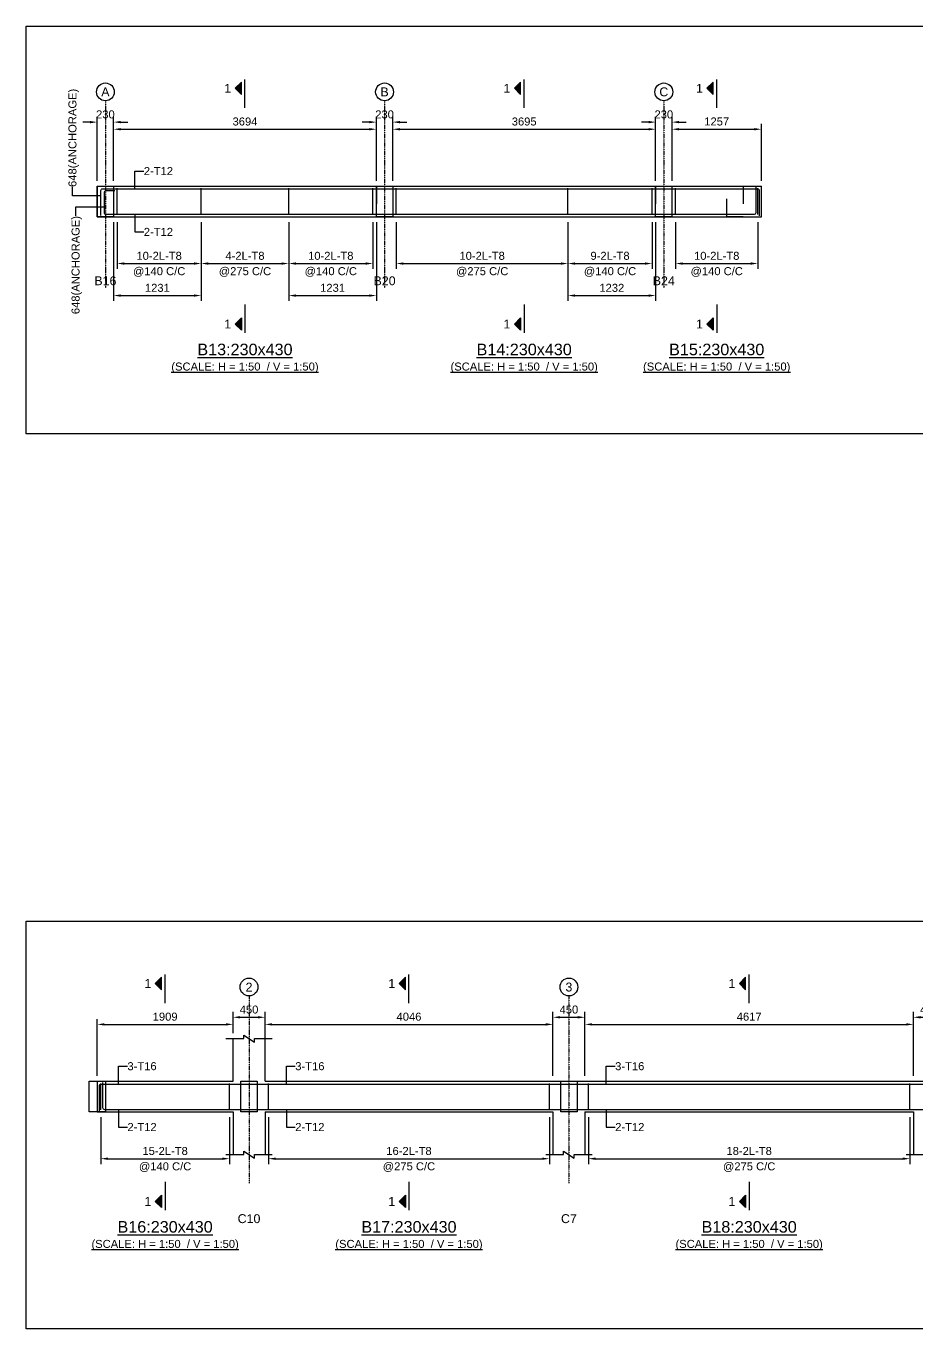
# Model space of a CAD drawing. Header units: inches. Extents: x -816171 to 9366335, y -450961 to 689132.
# Drawn here: x 2639251 to 2664295, y 233506 to 270126 of the extents above; entities that cross this region are included whole.
import ezdxf
from ezdxf.enums import TextEntityAlignment as Align

# ---------------------------------------------------------------- set-up
doc = ezdxf.new("R2010")
doc.units = ezdxf.units.IN
doc.header["$MEASUREMENT"] = 0
doc.linetypes.add('SCCenter', pattern=[1.2, 0.5, -0.3, 0.1, -0.3])
doc.linetypes.add('SCHidden', pattern=[1000, 500, -500])
for name, color, linetype in [('Concrete Line', 2, 'Continuous'), ('Cut Line', 31, 'Continuous'), ('Dimension', 31, 'Continuous'), ('Grid', 8, 'Continuous'), ('Labels', 4, 'Continuous'), ('Labels_Support', 4, 'Continuous'), ('Link', 225, 'Continuous'), ('Reinforcement', 130, 'Continuous'), ('Schedule Border', 60, 'Continuous'), ('Section Mark', 5, 'Continuous'), ('Solid', 25, 'Continuous'), ('Text', 31, 'Continuous'), ('Text_Scale', 31, 'Continuous')]:
    doc.layers.add(name, color=color, linetype=linetype)
doc.styles.add('SC-SansSerif', font='SansSerif')
doc.styles.get("Standard").update_dxf_attribs({"font": 'txt.shx'})
doc.dimstyles.new('SCBBSDimStyl', dxfattribs={"dimtxt": 225, "dimasz": 200, "dimexe": 150, "dimexo": 150, "dimgap": 100, "dimtad": 1, "dimtoh": 1, "dimdec": 0, "dimzin": 0, "dimdsep": 46, "dimtxsty": 'SC-SansSerif', "dimcen": 0.09, "dimclrd": 8, "dimclre": 8, "dimclrt": 31, "dimadec": 0, "dimazin": 0, "dimtfac": 1, "dimtdec": 0, "dimtix": 1, "dimtofl": 0, "dimtmove": 0, "dimatfit": 3, "dimfxl": 1, "dimtolj": 1, "dimtzin": 0, "dimarcsym": 0})
doc.dimstyles.get("Standard").update_dxf_attribs({"dimtxt": 0.18, "dimasz": 0.18, "dimexe": 0.18, "dimexo": 0.0625, "dimgap": 0.09, "dimtad": 0, "dimtih": 1, "dimtoh": 1, "dimdec": 4, "dimzin": 0, "dimdsep": 46, "dimtxsty": 'Standard', "dimcen": 0.09, "dimadec": 0, "dimazin": 0, "dimtfac": 1, "dimtdec": 4, "dimtofl": 0, "dimtmove": 0, "dimatfit": 3, "dimfxl": 1, "dimtolj": 1, "dimtzin": 0, "dimarcsym": 0})

# ---------------------------------------------------------------- blocks, each defined once
blk = doc.blocks.new('*D790')
at = {"layer": 'DEFPOINTS', "color": 0, "transparency": 16777216}
for p in [(2641811, 264766), (2644173, 264766), (2644173, 263451)]:
    blk.add_point(p, dxfattribs=at)
at = {"layer": 'Dimension', "color": 8, "lineweight": -2, "transparency": 16777216}
for p, q in [((2641811, 264616), (2641811, 263301)), ((2644173, 264616), (2644173, 263301)), ((2642011, 263451), (2643973, 263451))]:
    blk.add_line(p, q, dxfattribs=at)
at = {"layer": 'Dimension', "color": 8, "transparency": 16777216}
for points in [[(2642011, 263484), (2642011, 263418), (2641811, 263451)], [(2643973, 263484), (2643973, 263418), (2644173, 263451)]]:
    blk.add_solid(points, dxfattribs=at)
at = {"layer": 'Dimension', "color": 31, "transparency": 16777216, "char_height": 225, "attachment_point": 5, "style": 'SC-SansSerif'}
for s, insert in [('\\A1;10-2L-T8', (2642992, 263667)), ('\\A1;@140 C/C', (2642992, 263214))]:
    blk.add_mtext(s, dxfattribs=dict(at, insert=insert))
blk = doc.blocks.new('*D791')
at = {"layer": 'DEFPOINTS', "color": 0, "transparency": 16777216}
for p in [(2641711, 264766), (2644173, 264766), (2644173, 262551)]:
    blk.add_point(p, dxfattribs=at)
at = {"layer": 'Dimension', "color": 8, "lineweight": -2, "transparency": 16777216}
for p, q in [((2641711, 264616), (2641711, 262401)), ((2644173, 264616), (2644173, 262401)), ((2641911, 262551), (2643973, 262551))]:
    blk.add_line(p, q, dxfattribs=at)
at = {"layer": 'Dimension', "color": 8, "transparency": 16777216}
for points in [[(2641911, 262584), (2641911, 262518), (2641711, 262551)], [(2643973, 262584), (2643973, 262518), (2644173, 262551)]]:
    blk.add_solid(points, dxfattribs=at)
at = {"layer": 'Dimension', "color": 31, "transparency": 16777216, "insert": (2642942, 262767), "char_height": 225, "attachment_point": 5, "style": 'SC-SansSerif'}
blk.add_mtext('\\A1;1231', dxfattribs=at)
blk = doc.blocks.new('*D792')
at = {"layer": 'DEFPOINTS', "color": 0, "transparency": 16777216}
for p in [(2644173, 264766), (2646636, 264766), (2646636, 263451)]:
    blk.add_point(p, dxfattribs=at)
at = {"layer": 'Dimension', "color": 8, "lineweight": -2, "transparency": 16777216}
for p, q in [((2644173, 264616), (2644173, 263301)), ((2646636, 264616), (2646636, 263301)), ((2644373, 263451), (2646436, 263451))]:
    blk.add_line(p, q, dxfattribs=at)
at = {"layer": 'Dimension', "color": 8, "transparency": 16777216}
for points in [[(2644373, 263484), (2644373, 263418), (2644173, 263451)], [(2646436, 263484), (2646436, 263418), (2646636, 263451)]]:
    blk.add_solid(points, dxfattribs=at)
at = {"layer": 'Dimension', "color": 31, "transparency": 16777216, "char_height": 225, "attachment_point": 5, "style": 'SC-SansSerif'}
for s, insert in [('\\A1;4-2L-T8', (2645405, 263667)), ('\\A1;@275 C/C', (2645405, 263214))]:
    blk.add_mtext(s, dxfattribs=dict(at, insert=insert))
blk = doc.blocks.new('*D793')
at = {"layer": 'DEFPOINTS', "color": 0, "transparency": 16777216}
for p in [(2646636, 264766), (2648999, 264766), (2648999, 263451)]:
    blk.add_point(p, dxfattribs=at)
at = {"layer": 'Dimension', "color": 8, "lineweight": -2, "transparency": 16777216}
for p, q in [((2646636, 264616), (2646636, 263301)), ((2648999, 264616), (2648999, 263301)), ((2646836, 263451), (2648799, 263451))]:
    blk.add_line(p, q, dxfattribs=at)
at = {"layer": 'Dimension', "color": 8, "transparency": 16777216}
for points in [[(2646836, 263484), (2646836, 263418), (2646636, 263451)], [(2648799, 263484), (2648799, 263418), (2648999, 263451)]]:
    blk.add_solid(points, dxfattribs=at)
at = {"layer": 'Dimension', "color": 31, "transparency": 16777216, "char_height": 225, "attachment_point": 5, "style": 'SC-SansSerif'}
for s, insert in [('\\A1;10-2L-T8', (2647817, 263667)), ('\\A1;@140 C/C', (2647817, 263214))]:
    blk.add_mtext(s, dxfattribs=dict(at, insert=insert))
blk = doc.blocks.new('*D794')
at = {"layer": 'DEFPOINTS', "color": 0, "transparency": 16777216}
for p in [(2646636, 264766), (2649099, 264766), (2649099, 262551)]:
    blk.add_point(p, dxfattribs=at)
at = {"layer": 'Dimension', "color": 8, "lineweight": -2, "transparency": 16777216}
for p, q in [((2646636, 264616), (2646636, 262401)), ((2649099, 264616), (2649099, 262401)), ((2646836, 262551), (2648899, 262551))]:
    blk.add_line(p, q, dxfattribs=at)
at = {"layer": 'Dimension', "color": 8, "transparency": 16777216}
for points in [[(2646836, 262584), (2646836, 262518), (2646636, 262551)], [(2648899, 262584), (2648899, 262518), (2649099, 262551)]]:
    blk.add_solid(points, dxfattribs=at)
at = {"layer": 'Dimension', "color": 31, "transparency": 16777216, "insert": (2647867, 262767), "char_height": 225, "attachment_point": 5, "style": 'SC-SansSerif'}
blk.add_mtext('\\A1;1231', dxfattribs=at)
blk = doc.blocks.new('*D795')
at = {"layer": 'DEFPOINTS', "color": 0, "transparency": 16777216}
for p in [(2649659, 264766), (2654485, 264766), (2654485, 263451)]:
    blk.add_point(p, dxfattribs=at)
at = {"layer": 'Dimension', "color": 8, "lineweight": -2, "transparency": 16777216}
for p, q in [((2649659, 264616), (2649659, 263301)), ((2654485, 264616), (2654485, 263301)), ((2649859, 263451), (2654285, 263451))]:
    blk.add_line(p, q, dxfattribs=at)
at = {"layer": 'Dimension', "color": 8, "transparency": 16777216}
for points in [[(2649859, 263484), (2649859, 263418), (2649659, 263451)], [(2654285, 263484), (2654285, 263418), (2654485, 263451)]]:
    blk.add_solid(points, dxfattribs=at)
at = {"layer": 'Dimension', "color": 31, "transparency": 16777216, "char_height": 225, "attachment_point": 5, "style": 'SC-SansSerif'}
for s, insert in [('\\A1;10-2L-T8', (2652072, 263667)), ('\\A1;@275 C/C', (2652072, 263214))]:
    blk.add_mtext(s, dxfattribs=dict(at, insert=insert))
blk = doc.blocks.new('*D796')
at = {"layer": 'DEFPOINTS', "color": 0, "transparency": 16777216}
for p in [(2654485, 264766), (2656849, 264766), (2656849, 263451)]:
    blk.add_point(p, dxfattribs=at)
at = {"layer": 'Dimension', "color": 8, "lineweight": -2, "transparency": 16777216}
for p, q in [((2654485, 264616), (2654485, 263301)), ((2656849, 264616), (2656849, 263301)), ((2654685, 263451), (2656649, 263451))]:
    blk.add_line(p, q, dxfattribs=at)
at = {"layer": 'Dimension', "color": 8, "transparency": 16777216}
for points in [[(2654685, 263484), (2654685, 263418), (2654485, 263451)], [(2656649, 263484), (2656649, 263418), (2656849, 263451)]]:
    blk.add_solid(points, dxfattribs=at)
at = {"layer": 'Dimension', "color": 31, "transparency": 16777216, "char_height": 225, "attachment_point": 5, "style": 'SC-SansSerif'}
for s, insert in [('\\A1;9-2L-T8', (2655667, 263667)), ('\\A1;@140 C/C', (2655667, 263214))]:
    blk.add_mtext(s, dxfattribs=dict(at, insert=insert))
blk = doc.blocks.new('*D797')
at = {"layer": 'DEFPOINTS', "color": 0, "transparency": 16777216}
for p in [(2654485, 264766), (2656949, 264766), (2656949, 262551)]:
    blk.add_point(p, dxfattribs=at)
at = {"layer": 'Dimension', "color": 8, "lineweight": -2, "transparency": 16777216}
for p, q in [((2654485, 264616), (2654485, 262401)), ((2656949, 264616), (2656949, 262401)), ((2654685, 262551), (2656749, 262551))]:
    blk.add_line(p, q, dxfattribs=at)
at = {"layer": 'Dimension', "color": 8, "transparency": 16777216}
for points in [[(2654685, 262584), (2654685, 262518), (2654485, 262551)], [(2656749, 262584), (2656749, 262518), (2656949, 262551)]]:
    blk.add_solid(points, dxfattribs=at)
at = {"layer": 'Dimension', "color": 31, "transparency": 16777216, "insert": (2655717, 262767), "char_height": 225, "attachment_point": 5, "style": 'SC-SansSerif'}
blk.add_mtext('\\A1;1232', dxfattribs=at)
blk = doc.blocks.new('*D798')
at = {"layer": 'DEFPOINTS', "color": 0, "transparency": 16777216}
for p in [(2657509, 264766), (2659823, 264766), (2659823, 263451)]:
    blk.add_point(p, dxfattribs=at)
at = {"layer": 'Dimension', "color": 8, "lineweight": -2, "transparency": 16777216}
for p, q in [((2657509, 264616), (2657509, 263301)), ((2659823, 264616), (2659823, 263301)), ((2657709, 263451), (2659623, 263451))]:
    blk.add_line(p, q, dxfattribs=at)
at = {"layer": 'Dimension', "color": 8, "transparency": 16777216}
for points in [[(2657709, 263484), (2657709, 263418), (2657509, 263451)], [(2659623, 263484), (2659623, 263418), (2659823, 263451)]]:
    blk.add_solid(points, dxfattribs=at)
at = {"layer": 'Dimension', "color": 31, "transparency": 16777216, "char_height": 225, "attachment_point": 5, "style": 'SC-SansSerif'}
for s, insert in [('\\A1;10-2L-T8', (2658666, 263667)), ('\\A1;@140 C/C', (2658666, 263214))]:
    blk.add_mtext(s, dxfattribs=dict(at, insert=insert))
blk = doc.blocks.new('*D770')
at = {"layer": 'DEFPOINTS', "color": 0, "transparency": 16777216}
for p in [(2649099, 267226), (2641711, 265626), (2649099, 265626)]:
    blk.add_point(p, dxfattribs=at)
at = {"layer": 'Dimension', "color": 8, "lineweight": -2, "transparency": 16777216}
for p, q in [((2641711, 265776), (2641711, 267376)), ((2649099, 265776), (2649099, 267376)), ((2641911, 267226), (2648899, 267226))]:
    blk.add_line(p, q, dxfattribs=at)
at = {"layer": 'Dimension', "color": 8, "transparency": 16777216}
for points in [[(2641911, 267259), (2641911, 267193), (2641711, 267226)], [(2648899, 267259), (2648899, 267193), (2649099, 267226)]]:
    blk.add_solid(points, dxfattribs=at)
at = {"layer": 'Dimension', "color": 31, "transparency": 16777216, "insert": (2645405, 267442), "char_height": 225, "attachment_point": 5, "style": 'SC-SansSerif'}
blk.add_mtext('\\A1;3694', dxfattribs=at)
blk = doc.blocks.new('*D771')
at = {"layer": 'DEFPOINTS', "color": 0, "transparency": 16777216}
for p in [(2656949, 267226), (2649559, 265626), (2656949, 265626)]:
    blk.add_point(p, dxfattribs=at)
at = {"layer": 'Dimension', "color": 8, "lineweight": -2, "transparency": 16777216}
for p, q in [((2649559, 265776), (2649559, 267376)), ((2656949, 265776), (2656949, 267376)), ((2649759, 267226), (2656749, 267226))]:
    blk.add_line(p, q, dxfattribs=at)
at = {"layer": 'Dimension', "color": 8, "transparency": 16777216}
for points in [[(2649759, 267259), (2649759, 267193), (2649559, 267226)], [(2656749, 267259), (2656749, 267193), (2656949, 267226)]]:
    blk.add_solid(points, dxfattribs=at)
at = {"layer": 'Dimension', "color": 31, "transparency": 16777216, "insert": (2653254, 267442), "char_height": 225, "attachment_point": 5, "style": 'SC-SansSerif'}
blk.add_mtext('\\A1;3695', dxfattribs=at)
blk = doc.blocks.new('*D772')
at = {"layer": 'DEFPOINTS', "color": 0, "transparency": 16777216}
for p in [(2659923, 267226), (2657409, 265626), (2659923, 265626)]:
    blk.add_point(p, dxfattribs=at)
at = {"layer": 'Dimension', "color": 8, "lineweight": -2, "transparency": 16777216}
for p, q in [((2657409, 265776), (2657409, 267376)), ((2659923, 265776), (2659923, 267376)), ((2657609, 267226), (2659723, 267226))]:
    blk.add_line(p, q, dxfattribs=at)
at = {"layer": 'Dimension', "color": 8, "transparency": 16777216}
for points in [[(2657609, 267259), (2657609, 267193), (2657409, 267226)], [(2659723, 267259), (2659723, 267193), (2659923, 267226)]]:
    blk.add_solid(points, dxfattribs=at)
at = {"layer": 'Dimension', "color": 31, "transparency": 16777216, "insert": (2658666, 267442), "char_height": 225, "attachment_point": 5, "style": 'SC-SansSerif'}
blk.add_mtext('\\A1;1257', dxfattribs=at)
blk = doc.blocks.new('*D773')
at = {"layer": 'DEFPOINTS', "color": 0, "transparency": 16777216}
for p in [(2641711, 267426), (2641251, 265626), (2641711, 265626)]:
    blk.add_point(p, dxfattribs=at)
at = {"layer": 'Dimension', "color": 8, "lineweight": -2, "transparency": 16777216}
for p, q in [((2641051, 267426), (2640851, 267426)), ((2641251, 265776), (2641251, 267576)), ((2641711, 265776), (2641711, 267576)), ((2641911, 267426), (2642111, 267426))]:
    blk.add_line(p, q, dxfattribs=at)
at = {"layer": 'Dimension', "color": 8, "transparency": 16777216}
for points in [[(2641051, 267459), (2641051, 267393), (2641251, 267426)], [(2641911, 267459), (2641911, 267393), (2641711, 267426)]]:
    blk.add_solid(points, dxfattribs=at)
at = {"layer": 'Dimension', "color": 31, "transparency": 16777216, "insert": (2641481, 267642), "char_height": 225, "attachment_point": 5, "style": 'SC-SansSerif'}
blk.add_mtext('\\A1;230', dxfattribs=at)
blk = doc.blocks.new('*D774')
at = {"layer": 'DEFPOINTS', "color": 0, "transparency": 16777216}
for p in [(2649559, 267426), (2649099, 265626), (2649559, 265626)]:
    blk.add_point(p, dxfattribs=at)
at = {"layer": 'Dimension', "color": 8, "lineweight": -2, "transparency": 16777216}
for p, q in [((2648899, 267426), (2648699, 267426)), ((2649099, 265776), (2649099, 267576)), ((2649559, 265776), (2649559, 267576)), ((2649759, 267426), (2649959, 267426))]:
    blk.add_line(p, q, dxfattribs=at)
at = {"layer": 'Dimension', "color": 8, "transparency": 16777216}
for points in [[(2648899, 267459), (2648899, 267393), (2649099, 267426)], [(2649759, 267459), (2649759, 267393), (2649559, 267426)]]:
    blk.add_solid(points, dxfattribs=at)
at = {"layer": 'Dimension', "color": 31, "transparency": 16777216, "insert": (2649329, 267642), "char_height": 225, "attachment_point": 5, "style": 'SC-SansSerif'}
blk.add_mtext('\\A1;230', dxfattribs=at)
blk = doc.blocks.new('*D775')
at = {"layer": 'DEFPOINTS', "color": 0, "transparency": 16777216}
for p in [(2657409, 267426), (2656949, 265626), (2657409, 265626)]:
    blk.add_point(p, dxfattribs=at)
at = {"layer": 'Dimension', "color": 8, "lineweight": -2, "transparency": 16777216}
for p, q in [((2656749, 267426), (2656549, 267426)), ((2656949, 265776), (2656949, 267576)), ((2657409, 265776), (2657409, 267576)), ((2657609, 267426), (2657809, 267426))]:
    blk.add_line(p, q, dxfattribs=at)
at = {"layer": 'Dimension', "color": 8, "transparency": 16777216}
for points in [[(2656749, 267459), (2656749, 267393), (2656949, 267426)], [(2657609, 267459), (2657609, 267393), (2657409, 267426)]]:
    blk.add_solid(points, dxfattribs=at)
at = {"layer": 'Dimension', "color": 31, "transparency": 16777216, "insert": (2657179, 267642), "char_height": 225, "attachment_point": 5, "style": 'SC-SansSerif'}
blk.add_mtext('\\A1;230', dxfattribs=at)
blk = doc.blocks.new('*D872')
at = {"layer": 'DEFPOINTS', "color": 0, "transparency": 16777216}
for p in [(2641351, 239606), (2644969, 239606), (2644969, 238291)]:
    blk.add_point(p, dxfattribs=at)
at = {"layer": 'Dimension', "color": 8, "lineweight": -2, "transparency": 16777216}
for p, q in [((2641351, 239456), (2641351, 238141)), ((2644969, 239456), (2644969, 238141)), ((2641551, 238291), (2644769, 238291))]:
    blk.add_line(p, q, dxfattribs=at)
at = {"layer": 'Dimension', "color": 8, "transparency": 16777216}
for points in [[(2641551, 238324), (2641551, 238258), (2641351, 238291)], [(2644769, 238324), (2644769, 238258), (2644969, 238291)]]:
    blk.add_solid(points, dxfattribs=at)
at = {"layer": 'Dimension', "color": 31, "transparency": 16777216, "char_height": 225, "attachment_point": 5, "style": 'SC-SansSerif'}
for s, insert in [('\\A1;15-2L-T8', (2643160, 238507)), ('\\A1;@140 C/C', (2643160, 238054))]:
    blk.add_mtext(s, dxfattribs=dict(at, insert=insert))
blk = doc.blocks.new('*D873')
at = {"layer": 'DEFPOINTS', "color": 0, "transparency": 16777216}
for p in [(2646069, 239606), (2653961, 239606), (2653961, 238291)]:
    blk.add_point(p, dxfattribs=at)
at = {"layer": 'Dimension', "color": 8, "lineweight": -2, "transparency": 16777216}
for p, q in [((2646069, 239456), (2646069, 238141)), ((2653961, 239456), (2653961, 238141)), ((2646269, 238291), (2653761, 238291))]:
    blk.add_line(p, q, dxfattribs=at)
at = {"layer": 'Dimension', "color": 8, "transparency": 16777216}
for points in [[(2646269, 238324), (2646269, 238258), (2646069, 238291)], [(2653761, 238324), (2653761, 238258), (2653961, 238291)]]:
    blk.add_solid(points, dxfattribs=at)
at = {"layer": 'Dimension', "color": 31, "transparency": 16777216, "char_height": 225, "attachment_point": 5, "style": 'SC-SansSerif'}
for s, insert in [('\\A1;16-2L-T8', (2650015, 238507)), ('\\A1;@275 C/C', (2650015, 238054))]:
    blk.add_mtext(s, dxfattribs=dict(at, insert=insert))
blk = doc.blocks.new('*D874')
at = {"layer": 'DEFPOINTS', "color": 0, "transparency": 16777216}
for p in [(2655061, 239606), (2664095, 239606), (2664095, 238291)]:
    blk.add_point(p, dxfattribs=at)
at = {"layer": 'Dimension', "color": 8, "lineweight": -2, "transparency": 16777216}
for p, q in [((2655061, 239456), (2655061, 238141)), ((2664095, 239456), (2664095, 238141)), ((2655261, 238291), (2663895, 238291))]:
    blk.add_line(p, q, dxfattribs=at)
at = {"layer": 'Dimension', "color": 8, "transparency": 16777216}
for points in [[(2655261, 238324), (2655261, 238258), (2655061, 238291)], [(2663895, 238324), (2663895, 238258), (2664095, 238291)]]:
    blk.add_solid(points, dxfattribs=at)
at = {"layer": 'Dimension', "color": 31, "transparency": 16777216, "char_height": 225, "attachment_point": 5, "style": 'SC-SansSerif'}
for s, insert in [('\\A1;18-2L-T8', (2659578, 238507)), ('\\A1;@275 C/C', (2659578, 238054))]:
    blk.add_mtext(s, dxfattribs=dict(at, insert=insert))
blk = doc.blocks.new('*D855')
at = {"layer": 'DEFPOINTS', "color": 0, "transparency": 16777216}
for p in [(2645069, 242066), (2645069, 241666), (2641251, 240466)]:
    blk.add_point(p, dxfattribs=at)
at = {"layer": 'Dimension', "color": 8, "lineweight": -2, "transparency": 16777216}
for p, q in [((2641251, 240616), (2641251, 242216)), ((2641451, 242066), (2644869, 242066)), ((2645069, 241816), (2645069, 242216))]:
    blk.add_line(p, q, dxfattribs=at)
at = {"layer": 'Dimension', "color": 8, "transparency": 16777216}
for points in [[(2641451, 242099), (2641451, 242033), (2641251, 242066)], [(2644869, 242099), (2644869, 242033), (2645069, 242066)]]:
    blk.add_solid(points, dxfattribs=at)
at = {"layer": 'Dimension', "color": 31, "transparency": 16777216, "insert": (2643160, 242282), "char_height": 225, "attachment_point": 5, "style": 'SC-SansSerif'}
blk.add_mtext('\\A1;1909', dxfattribs=at)
blk = doc.blocks.new('*D856')
at = {"layer": 'DEFPOINTS', "color": 0, "transparency": 16777216}
for p in [(2654061, 242066), (2645969, 241666), (2654061, 240466)]:
    blk.add_point(p, dxfattribs=at)
at = {"layer": 'Dimension', "color": 8, "lineweight": -2, "transparency": 16777216}
for p, q in [((2645969, 241816), (2645969, 242216)), ((2646169, 242066), (2653861, 242066)), ((2654061, 240616), (2654061, 242216))]:
    blk.add_line(p, q, dxfattribs=at)
at = {"layer": 'Dimension', "color": 8, "transparency": 16777216}
for points in [[(2646169, 242099), (2646169, 242033), (2645969, 242066)], [(2653861, 242099), (2653861, 242033), (2654061, 242066)]]:
    blk.add_solid(points, dxfattribs=at)
at = {"layer": 'Dimension', "color": 31, "transparency": 16777216, "insert": (2650015, 242282), "char_height": 225, "attachment_point": 5, "style": 'SC-SansSerif'}
blk.add_mtext('\\A1;4046', dxfattribs=at)
blk = doc.blocks.new('*D857')
at = {"layer": 'DEFPOINTS', "color": 0, "transparency": 16777216}
for p in [(2664195, 242066), (2654961, 240466), (2664195, 240466)]:
    blk.add_point(p, dxfattribs=at)
at = {"layer": 'Dimension', "color": 8, "lineweight": -2, "transparency": 16777216}
for p, q in [((2654961, 240616), (2654961, 242216)), ((2655161, 242066), (2663995, 242066)), ((2664195, 240616), (2664195, 242216))]:
    blk.add_line(p, q, dxfattribs=at)
at = {"layer": 'Dimension', "color": 8, "transparency": 16777216}
for points in [[(2655161, 242099), (2655161, 242033), (2654961, 242066)], [(2663995, 242099), (2663995, 242033), (2664195, 242066)]]:
    blk.add_solid(points, dxfattribs=at)
at = {"layer": 'Dimension', "color": 31, "transparency": 16777216, "insert": (2659578, 242282), "char_height": 225, "attachment_point": 5, "style": 'SC-SansSerif'}
blk.add_mtext('\\A1;4617', dxfattribs=at)
blk = doc.blocks.new('*D859')
at = {"layer": 'DEFPOINTS', "color": 0, "transparency": 16777216}
for p in [(2645969, 242266), (2645069, 241666), (2645969, 240466)]:
    blk.add_point(p, dxfattribs=at)
at = {"layer": 'Dimension', "color": 8, "lineweight": -2, "transparency": 16777216}
for p, q in [((2645069, 241816), (2645069, 242416)), ((2645269, 242266), (2645769, 242266)), ((2645969, 240616), (2645969, 242416))]:
    blk.add_line(p, q, dxfattribs=at)
at = {"layer": 'Dimension', "color": 8, "transparency": 16777216}
for points in [[(2645269, 242299), (2645269, 242233), (2645069, 242266)], [(2645769, 242299), (2645769, 242233), (2645969, 242266)]]:
    blk.add_solid(points, dxfattribs=at)
at = {"layer": 'Dimension', "color": 31, "transparency": 16777216, "insert": (2645519, 242482), "char_height": 225, "attachment_point": 5, "style": 'SC-SansSerif'}
blk.add_mtext('\\A1;450', dxfattribs=at)
blk = doc.blocks.new('*D860')
at = {"layer": 'DEFPOINTS', "color": 0, "transparency": 16777216}
for p in [(2654961, 242266), (2654061, 240466), (2654961, 240466)]:
    blk.add_point(p, dxfattribs=at)
at = {"layer": 'Dimension', "color": 8, "lineweight": -2, "transparency": 16777216}
for p, q in [((2654061, 240616), (2654061, 242416)), ((2654261, 242266), (2654761, 242266)), ((2654961, 240616), (2654961, 242416))]:
    blk.add_line(p, q, dxfattribs=at)
at = {"layer": 'Dimension', "color": 8, "transparency": 16777216}
for points in [[(2654261, 242299), (2654261, 242233), (2654061, 242266)], [(2654761, 242299), (2654761, 242233), (2654961, 242266)]]:
    blk.add_solid(points, dxfattribs=at)
at = {"layer": 'Dimension', "color": 31, "transparency": 16777216, "insert": (2654511, 242482), "char_height": 225, "attachment_point": 5, "style": 'SC-SansSerif'}
blk.add_mtext('\\A1;450', dxfattribs=at)
blk = doc.blocks.new('*D861')
at = {"layer": 'DEFPOINTS', "color": 0, "transparency": 16777216}
for p in [(2665095, 242266), (2664195, 240466), (2665095, 240466)]:
    blk.add_point(p, dxfattribs=at)
at = {"layer": 'Dimension', "color": 8, "lineweight": -2, "transparency": 16777216}
for p, q in [((2664195, 240616), (2664195, 242416)), ((2664395, 242266), (2664895, 242266)), ((2665095, 240616), (2665095, 242416))]:
    blk.add_line(p, q, dxfattribs=at)
at = {"layer": 'Dimension', "color": 8, "transparency": 16777216}
for points in [[(2664395, 242299), (2664395, 242233), (2664195, 242266)], [(2664895, 242299), (2664895, 242233), (2665095, 242266)]]:
    blk.add_solid(points, dxfattribs=at)
at = {"layer": 'Dimension', "color": 31, "transparency": 16777216, "insert": (2664645, 242482), "char_height": 225, "attachment_point": 5, "style": 'SC-SansSerif'}
blk.add_mtext('\\A1;450', dxfattribs=at)

msp = doc.modelspace()

# ---------------------------------------------------------------- hatches: boundary and pattern name
at = {"layer": 'Solid'}
for points in [[(2645304.63876, 268550.9465), (2645129.63876, 268375.9465), (2645304.63876, 268200.9465), (2645304.63876, 268550.9465)], [(2653154.13876, 268550.9465), (2652979.13876, 268375.9465), (2653154.13876, 268200.9465), (2653154.13876, 268550.9465)], [(2658566.13876, 268550.9465), (2658391.13876, 268375.9465), (2658566.13876, 268200.9465), (2658566.13876, 268550.9465)], [(2645304.63876, 261575.9465), (2645129.63876, 261750.9465), (2645304.63876, 261925.9465), (2645304.63876, 261575.9465)], [(2653154.13876, 261575.9465), (2652979.13876, 261750.9465), (2653154.13876, 261925.9465), (2653154.13876, 261575.9465)], [(2658566.13876, 261575.9465), (2658391.13876, 261750.9465), (2658566.13876, 261925.9465), (2658566.13876, 261575.9465)], [(2643059.63876, 243390.9465), (2642884.63876, 243215.9465), (2643059.63876, 243040.9465), (2643059.63876, 243390.9465)], [(2649915.13876, 243390.9465), (2649740.13876, 243215.9465), (2649915.13876, 243040.9465), (2649915.13876, 243390.9465)], [(2659477.63876, 243390.9465), (2659302.63876, 243215.9465), (2659477.63876, 243040.9465), (2659477.63876, 243390.9465)], [(2643059.63876, 236915.9465), (2642884.63876, 237090.9465), (2643059.63876, 237265.9465), (2643059.63876, 236915.9465)], [(2649915.13876, 236915.9465), (2649740.13876, 237090.9465), (2649915.13876, 237265.9465), (2649915.13876, 236915.9465)], [(2659477.63876, 236915.9465), (2659302.63876, 237090.9465), (2659477.63876, 237265.9465), (2659477.63876, 236915.9465)]]:
    msp.add_hatch(color=256, dxfattribs=at).paths.add_polyline_path(points, flags=0)

# ---------------------------------------------------------------- linework, layer by layer
at = {"layer": 'Concrete Line'}
for p, q in [((2659922.63876, 264765.9465), (2659922.63876, 265625.9465)), ((2645068.63876, 240465.9465), (2645068.63876, 241665.9465)), ((2645968.63876, 240465.9465), (2645968.63876, 241665.9465)), ((2641250.63876, 240465.9465), (2641250.63876, 239605.9465)), ((2645068.63876, 239605.9465), (2645068.63876, 238405.9465)), ((2645968.63876, 239605.9465), (2645968.63876, 238405.9465)), ((2654060.63876, 239605.9465), (2654060.63876, 238405.9465)), ((2654960.63876, 239605.9465), (2654960.63876, 238405.9465)), ((2664194.63876, 239605.9465), (2664194.63876, 238405.9465))]:
    msp.add_line(p, q, dxfattribs=at)
for points in [[(2641250.63876, 265625.9465), (2641710.63876, 265625.9465)], [(2641250.63876, 265625.9465), (2641250.63876, 264765.9465)], [(2641710.63876, 265625.9465), (2649098.63876, 265625.9465)], [(2649098.63876, 265625.9465), (2649558.63876, 265625.9465)], [(2649558.63876, 265625.9465), (2656948.63876, 265625.9465)], [(2656948.63876, 265625.9465), (2657408.63876, 265625.9465)], [(2657408.63876, 265625.9465), (2659922.63876, 265625.9465)], [(2641250.63876, 264765.9465), (2641710.63876, 264765.9465)], [(2641710.63876, 264765.9465), (2649098.63876, 264765.9465)], [(2649098.63876, 264765.9465), (2649558.63876, 264765.9465)], [(2649558.63876, 264765.9465), (2656948.63876, 264765.9465)], [(2656948.63876, 264765.9465), (2657408.63876, 264765.9465)], [(2657408.63876, 264765.9465), (2659922.63876, 264765.9465)], [(2641250.63876, 240465.9465), (2645068.63876, 240465.9465)], [(2645968.63876, 240465.9465), (2654510.63876, 240465.9465)], [(2654510.63876, 240465.9465), (2664644.63876, 240465.9465)], [(2641250.63876, 239605.9465), (2645068.63876, 239605.9465)], [(2645968.63876, 239605.9465), (2654060.63876, 239605.9465)], [(2654960.63876, 239605.9465), (2664194.63876, 239605.9465)]]:
    msp.add_lwpolyline(points, dxfattribs=at)
for points in [[(2641250.63876, 265625.9465), (2641710.63876, 265625.9465), (2641710.63876, 265625.9465), (2641710.63876, 264765.9465), (2641710.63876, 264765.9465), (2641250.63876, 264765.9465), (2641250.63876, 264765.9465), (2641250.63876, 265625.9465)], [(2649098.63876, 264765.9465), (2649098.63876, 265625.9465), (2649098.63876, 265625.9465), (2649558.63876, 265625.9465), (2649558.63876, 265625.9465), (2649558.63876, 264765.9465), (2649558.63876, 264765.9465), (2649098.63876, 264765.9465)], [(2656948.63876, 264765.9465), (2656948.63876, 265625.9465), (2656948.63876, 265625.9465), (2657408.63876, 265625.9465), (2657408.63876, 265625.9465), (2657408.63876, 264765.9465), (2657408.63876, 264765.9465), (2656948.63876, 264765.9465)], [(2641020.63876, 240465.9465), (2641480.63876, 240465.9465), (2641480.63876, 240465.9465), (2641480.63876, 239605.9465), (2641480.63876, 239605.9465), (2641020.63876, 239605.9465), (2641020.63876, 239605.9465), (2641020.63876, 240465.9465)], [(2645288.63876, 240465.9465), (2645748.63876, 240465.9465), (2645748.63876, 240465.9465), (2645748.63876, 239605.9465), (2645748.63876, 239605.9465), (2645288.63876, 239605.9465), (2645288.63876, 239605.9465), (2645288.63876, 240465.9465)], [(2654280.63876, 240465.9465), (2654740.63876, 240465.9465), (2654740.63876, 240465.9465), (2654740.63876, 239605.9465), (2654740.63876, 239605.9465), (2654280.63876, 239605.9465), (2654280.63876, 239605.9465), (2654280.63876, 240465.9465)]]:
    msp.add_lwpolyline(points, close=True, dxfattribs=at)
at = {"layer": 'Concrete Line', "linetype": 'SCHidden'}
for points in [[(2641250.63876, 265625.9465), (2641710.63876, 265625.9465), (2641710.63876, 265625.9465), (2641710.63876, 264765.9465), (2641710.63876, 264765.9465), (2641250.63876, 264765.9465), (2641250.63876, 264765.9465), (2641250.63876, 265625.9465)], [(2649098.63876, 264765.9465), (2649098.63876, 265625.9465), (2649098.63876, 265625.9465), (2649558.63876, 265625.9465), (2649558.63876, 265625.9465), (2649558.63876, 264765.9465), (2649558.63876, 264765.9465), (2649098.63876, 264765.9465)], [(2656948.63876, 264765.9465), (2656948.63876, 265625.9465), (2656948.63876, 265625.9465), (2657408.63876, 265625.9465), (2657408.63876, 265625.9465), (2657408.63876, 264765.9465), (2657408.63876, 264765.9465), (2656948.63876, 264765.9465)], [(2658948.63876, 265625.9465), (2659408.63876, 265625.9465), (2659408.63876, 265625.9465), (2659408.63876, 264765.9465), (2659408.63876, 264765.9465), (2658948.63876, 264765.9465), (2658948.63876, 264765.9465), (2658948.63876, 265625.9465)]]:
    msp.add_lwpolyline(points, close=True, dxfattribs=at)
at = {"layer": 'Concrete Line', "color": 8, "linetype": 'SCHidden'}
for points in [[(2641710.63876, 265625.9465), (2641710.63876, 264765.9465)], [(2649098.63876, 265625.9465), (2649098.63876, 264765.9465)], [(2649558.63876, 265625.9465), (2649558.63876, 264765.9465)], [(2656948.63876, 265625.9465), (2656948.63876, 264765.9465)], [(2657408.63876, 265625.9465), (2657408.63876, 264765.9465)]]:
    msp.add_lwpolyline(points, dxfattribs=at)
at = {"layer": 'Cut Line'}
for points in [[(2644868.63876, 241665.9465), (2645368.63876, 241665.9465), (2645368.63876, 241765.9465), (2645668.63876, 241565.9465), (2645668.63876, 241665.9465), (2646168.63876, 241665.9465)], [(2644868.63876, 238405.9465), (2645368.63876, 238405.9465), (2645368.63876, 238505.9465), (2645668.63876, 238305.9465), (2645668.63876, 238405.9465), (2646168.63876, 238405.9465)], [(2653860.63876, 238405.9465), (2654360.63876, 238405.9465), (2654360.63876, 238505.9465), (2654660.63876, 238305.9465), (2654660.63876, 238405.9465), (2655160.63876, 238405.9465)], [(2663994.63876, 238405.9465), (2664494.63876, 238405.9465), (2664494.63876, 238505.9465), (2664794.63876, 238305.9465), (2664794.63876, 238405.9465), (2665294.63876, 238405.9465)]]:
    msp.add_lwpolyline(points, dxfattribs=at)
at = {"layer": 'Grid', "linetype": 'SCCenter'}
for p, q in [((2641480.63876, 268025.9465), (2641480.63876, 262765.9465)), ((2649328.63876, 268025.9465), (2649328.63876, 262765.9465)), ((2657178.63876, 268025.9465), (2657178.63876, 262765.9465)), ((2645518.63876, 242865.9465), (2645518.63876, 237605.9465)), ((2654510.63876, 242865.9465), (2654510.63876, 237605.9465))]:
    msp.add_line(p, q, dxfattribs=at)
at = {"layer": 'Grid'}
for centre in [(2641480.63876, 268275.9465), (2649328.63876, 268275.9465), (2657178.63876, 268275.9465), (2645518.63876, 243115.9465), (2654510.63876, 243115.9465)]:
    msp.add_circle(centre, 250, dxfattribs=at)
at = {"layer": 'Link'}
for p, q in [((2641810.63876, 264825.9465), (2641810.63876, 265565.9465)), ((2644173.3117, 264825.9465), (2644173.3117, 265565.9465)), ((2646635.98464, 264825.9465), (2646635.98464, 265565.9465)), ((2648998.63876, 264825.9465), (2648998.63876, 265565.9465)), ((2649658.63876, 264825.9465), (2649658.63876, 265565.9465)), ((2654485.31798, 264825.9465), (2654485.31798, 265565.9465)), ((2656848.63876, 264825.9465), (2656848.63876, 265565.9465)), ((2657508.63876, 264825.9465), (2657508.63876, 265565.9465)), ((2659822.63876, 264825.9465), (2659822.63876, 265565.9465)), ((2641350.63876, 239665.9465), (2641350.63876, 240405.9465)), ((2644968.63876, 239665.9465), (2644968.63876, 240405.9465)), ((2646068.63876, 239665.9465), (2646068.63876, 240405.9465)), ((2653960.63876, 239665.9465), (2653960.63876, 240405.9465)), ((2655060.63876, 239665.9465), (2655060.63876, 240405.9465)), ((2664094.63876, 239665.9465), (2664094.63876, 240405.9465))]:
    msp.add_line(p, q, dxfattribs=at)
at = {"layer": 'Reinforcement'}
for points in [[(2641354.63876, 264805.9465), (2641354.63876, 265503.9465, -0.4142135624), (2641404.63876, 265553.9465), (2659812.14817, 265553.9465, -0.4142134778), (2659862.14817, 265503.9465), (2659862.14817, 264795.9465)], [(2641742.63876, 265489.9465), (2641492.63876, 265489.9465, 0.4142135624), (2641442.63876, 265439.9465), (2641442.63876, 264887.9465, 0.4142135624), (2641492.63876, 264837.9465), (2659724.14817, 264837.9465, 0.4142134778), (2659774.14817, 264887.9465), (2659774.14817, 265595.9465)], [(2641310.63876, 239635.9465), (2641310.63876, 240339.9465, -0.4142135624), (2641360.63876, 240389.9465), (2674885.64786, 240389.9465, -0.4142135343), (2674935.64786, 240339.9465), (2674935.64786, 239677.9465)], [(2641402.63876, 240435.9465), (2641402.63876, 239727.9465, 0.4142135624), (2641452.63876, 239677.9465), (2674794.64336, 239677.9465, 0.4142135329), (2674844.64336, 239727.9465), (2674844.64336, 240113.9465)]]:
    msp.add_lwpolyline(points, format="xyb", dxfattribs=at)
at = {"layer": 'Schedule Border'}
for points in [[(2639250.63876, 270125.9465), (2709122.14817, 270125.9465), (2709122.14817, 258665.9465), (2639250.63876, 258665.9465)], [(2639250.63876, 244965.9465), (2734775.64786, 244965.9465), (2734775.64786, 233505.9465), (2639250.63876, 233505.9465)]]:
    msp.add_lwpolyline(points, close=True, dxfattribs=at)
at = {"layer": 'Section Mark'}
for points in [[(2645304.63876, 268550.9465), (2645129.63876, 268375.9465), (2645304.63876, 268200.9465), (2645304.63876, 268550.9465)], [(2645404.63876, 267825.9465), (2645404.63876, 268625.9465)], [(2653154.13876, 268550.9465), (2652979.13876, 268375.9465), (2653154.13876, 268200.9465), (2653154.13876, 268550.9465)], [(2653254.13876, 267825.9465), (2653254.13876, 268625.9465)], [(2658566.13876, 268550.9465), (2658391.13876, 268375.9465), (2658566.13876, 268200.9465), (2658566.13876, 268550.9465)], [(2658666.13876, 267825.9465), (2658666.13876, 268625.9465)], [(2645404.63876, 262300.9465), (2645404.63876, 261500.9465)], [(2653254.13876, 262300.9465), (2653254.13876, 261500.9465)], [(2658666.13876, 262300.9465), (2658666.13876, 261500.9465)], [(2645304.63876, 261575.9465), (2645129.63876, 261750.9465), (2645304.63876, 261925.9465), (2645304.63876, 261575.9465)], [(2653154.13876, 261575.9465), (2652979.13876, 261750.9465), (2653154.13876, 261925.9465), (2653154.13876, 261575.9465)], [(2658566.13876, 261575.9465), (2658391.13876, 261750.9465), (2658566.13876, 261925.9465), (2658566.13876, 261575.9465)], [(2643059.63876, 243390.9465), (2642884.63876, 243215.9465), (2643059.63876, 243040.9465), (2643059.63876, 243390.9465)], [(2643159.63876, 242665.9465), (2643159.63876, 243465.9465)], [(2649915.13876, 243390.9465), (2649740.13876, 243215.9465), (2649915.13876, 243040.9465), (2649915.13876, 243390.9465)], [(2650015.13876, 242665.9465), (2650015.13876, 243465.9465)], [(2659477.63876, 243390.9465), (2659302.63876, 243215.9465), (2659477.63876, 243040.9465), (2659477.63876, 243390.9465)], [(2659577.63876, 242665.9465), (2659577.63876, 243465.9465)], [(2643159.63876, 237640.9465), (2643159.63876, 236840.9465)], [(2650015.13876, 237640.9465), (2650015.13876, 236840.9465)], [(2659577.63876, 237640.9465), (2659577.63876, 236840.9465)], [(2643059.63876, 236915.9465), (2642884.63876, 237090.9465), (2643059.63876, 237265.9465), (2643059.63876, 236915.9465)], [(2649915.13876, 236915.9465), (2649740.13876, 237090.9465), (2649915.13876, 237265.9465), (2649915.13876, 236915.9465)], [(2659477.63876, 236915.9465), (2659302.63876, 237090.9465), (2659477.63876, 237265.9465), (2659477.63876, 236915.9465)]]:
    msp.add_lwpolyline(points, dxfattribs=at)

# ---------------------------------------------------------------- texts
at = {"layer": 'Grid', "style": 'SC-SansSerif'}
for s, p in [('A', (2641480.63876, 268275.9465)), ('B', (2649328.63876, 268275.9465)), ('C', (2657178.63876, 268275.9465)), ('2', (2645518.63876, 243115.9465)), ('3', (2654510.63876, 243115.9465))]:
    msp.add_text(s, height=250, dxfattribs=at).set_placement(p, align=Align.MIDDLE)
at = {"layer": 'Labels', "style": 'SC-SansSerif'}
for s, p in [('%%uB13:230x430', (2645404.63876, 260775.9465)), ('%%uB14:230x430', (2653253.63876, 260775.9465)), ('%%uB15:230x430', (2658665.63876, 260775.9465)), ('%%uB16:230x430', (2643159.63876, 236115.9465)), ('%%uB17:230x430', (2650014.63876, 236115.9465)), ('%%uB18:230x430', (2659577.63876, 236115.9465))]:
    msp.add_text(s, height=325, dxfattribs=at).set_placement(p, align=Align.BOTTOM_CENTER)
at = {"layer": 'Labels_Support', "style": 'SC-SansSerif'}
for s, p in [('B16', (2641480.63876, 262765.9465)), ('B20', (2649328.63876, 262765.9465)), ('B24', (2657178.63876, 262765.9465)), ('C10', (2645518.63876, 236405.9465)), ('C7', (2654510.63876, 236405.9465))]:
    msp.add_text(s, height=250, dxfattribs=at).set_placement(p, align=Align.BOTTOM_CENTER)
at = {"layer": 'Section Mark', "style": 'SC-SansSerif'}
for p in [(2645017.13876, 268375.9465), (2652866.63876, 268375.9465), (2658278.63876, 268375.9465), (2645017.13876, 261750.9465), (2652866.63876, 261750.9465), (2658278.63876, 261750.9465), (2642772.13876, 243215.9465), (2649627.63876, 243215.9465), (2659190.13876, 243215.9465), (2642772.13876, 237090.9465), (2649627.63876, 237090.9465), (2659190.13876, 237090.9465)]:
    msp.add_text('1', height=250, dxfattribs=at).set_placement(p, align=Align.MIDDLE_RIGHT)
at = {"layer": 'Text', "style": 'SC-SansSerif'}
msp.add_text('648(ANCHORAGE)', height=225, rotation=90, dxfattribs=at).set_placement((2640554.63876, 265603.9465), align=Align.MIDDLE_LEFT)
for s, p in [('2-T12', (2642560.63876, 266050.9465)), ('2-T12', (2642560.63876, 264340.9465)), ('3-T16', (2642100.63876, 240890.9465)), ('3-T16', (2646818.63876, 240890.9465)), ('3-T16', (2655810.63876, 240890.9465)), ('2-T12', (2642100.63876, 239180.9465)), ('2-T12', (2646818.63876, 239180.9465)), ('2-T12', (2655811.63426, 239180.9465))]:
    msp.add_text(s, height=225, dxfattribs=at).set_placement(p, align=Align.MIDDLE_LEFT)
msp.add_text('648(ANCHORAGE)', height=225, rotation=90, dxfattribs=at).set_placement((2640642.63876, 264787.9465), align=Align.MIDDLE_RIGHT)
at = {"layer": 'Text_Scale', "style": 'SC-SansSerif'}
for p in [(2645404.63876, 260375.9465), (2653253.63876, 260375.9465), (2658665.63876, 260375.9465), (2643159.63876, 235715.9465), (2650014.63876, 235715.9465), (2659577.63876, 235715.9465)]:
    msp.add_text('%%u(SCALE: H = 1:50  / V = 1:50)', height=225, dxfattribs=at).set_placement(p, align=Align.BOTTOM_CENTER)

# ---------------------------------------------------------------- dimensions: what is measured, and where the dimension line sits
at = {"layer": 'Dimension'}
for base, p1, p2, text, picture, middle in [((2641710.63876, 267425.9465), (2641250.63876, 265625.9465), (2641710.63876, 265625.9465), '230', '*D773', (2641480.63876, 267641.99588)), ((2649558.63876, 267425.9465), (2649098.63876, 265625.9465), (2649558.63876, 265625.9465), '230', '*D774', (2649328.63876, 267641.99588)), ((2657408.63876, 267425.9465), (2656948.63876, 265625.9465), (2657408.63876, 265625.9465), '230', '*D775', (2657178.63876, 267641.99588)), ((2649098.63876, 267225.9465), (2641710.63876, 265625.9465), (2649098.63876, 265625.9465), '3694', '*D770', (2645404.63876, 267441.99588)), ((2656948.63876, 267225.9465), (2649558.63876, 265625.9465), (2656948.63876, 265625.9465), '3695', '*D771', (2653253.63876, 267441.99588)), ((2659922.63876, 267225.9465), (2657408.63876, 265625.9465), (2659922.63876, 265625.9465), '1257', '*D772', (2658665.63876, 267441.84156)), ((2644173.31166, 262550.9465), (2641710.63876, 264765.9465), (2644173.31166, 264765.9465), '1231', '*D791', (2642941.97521, 262766.99588)), ((2644173.31166, 263450.9465), (2641810.63876, 264765.9465), (2644173.31166, 264765.9465), '10-2L-T8\\X@140 C/C', '*D790', (2642991.97521, 263450.9465)), ((2646635.98466, 263450.9465), (2644173.31166, 264765.9465), (2646635.98466, 264765.9465), '4-2L-T8\\X@275 C/C', '*D792', (2645404.64816, 263450.9465)), ((2648998.63876, 263450.9465), (2646635.98466, 264765.9465), (2648998.63876, 264765.9465), '10-2L-T8\\X@140 C/C', '*D793', (2647817.31171, 263450.9465)), ((2649098.63876, 262550.9465), (2646635.98466, 264765.9465), (2649098.63876, 264765.9465), '1231', '*D794', (2647867.31171, 262766.99588)), ((2654485.31796, 263450.9465), (2649658.63876, 264765.9465), (2654485.31796, 264765.9465), '10-2L-T8\\X@275 C/C', '*D795', (2652071.97836, 263450.9465)), ((2656848.63876, 263450.9465), (2654485.31796, 264765.9465), (2656848.63876, 264765.9465), '9-2L-T8\\X@140 C/C', '*D796', (2655666.97836, 263450.9465)), ((2656948.63876, 262550.9465), (2654485.31796, 264765.9465), (2656948.63876, 264765.9465), '1232', '*D797', (2655716.97836, 262766.99588)), ((2659822.63876, 263450.9465), (2657508.63876, 264765.9465), (2659822.63876, 264765.9465), '10-2L-T8\\X@140 C/C', '*D798', (2658665.63876, 263450.9465)), ((2645068.63876, 242065.9465), (2641250.63876, 240465.9465), (2645068.63876, 241665.9465), '1909', '*D855', (2643159.63876, 242281.84156)), ((2645968.63876, 242265.9465), (2645068.63876, 241665.9465), (2645968.63876, 240465.9465), '450', '*D859', (2645518.63876, 242481.84156)), ((2654060.63876, 242065.9465), (2645968.63876, 241665.9465), (2654060.63876, 240465.9465), '4046', '*D856', (2650014.63876, 242281.99588)), ((2654960.63876, 242265.9465), (2654060.63876, 240465.9465), (2654960.63876, 240465.9465), '450', '*D860', (2654510.63876, 242481.84156)), ((2664194.63876, 242065.9465), (2654960.63876, 240465.9465), (2664194.63876, 240465.9465), '4617', '*D857', (2659577.63876, 242281.99588)), ((2665094.63876, 242265.9465), (2664194.63876, 240465.9465), (2665094.63876, 240465.9465), '450', '*D861', (2664644.63876, 242481.84156)), ((2644968.63876, 238290.9465), (2641350.63876, 239605.9465), (2644968.63876, 239605.9465), '15-2L-T8\\X@140 C/C', '*D872', (2643159.63876, 238290.9465)), ((2653960.63876, 238290.9465), (2646068.63876, 239605.9465), (2653960.63876, 239605.9465), '16-2L-T8\\X@275 C/C', '*D873', (2650014.63876, 238290.9465)), ((2664094.63876, 238290.9465), (2655060.63876, 239605.9465), (2664094.63876, 239605.9465), '18-2L-T8\\X@275 C/C', '*D874', (2659577.63876, 238290.9465))]:
    dim = msp.add_linear_dim(base=base, p1=p1, p2=p2, text=text, dimstyle='SCBBSDimStyl', dxfattribs=at)
    dim.commit()
    dim.dimension.update_dxf_attribs({"geometry": picture, "text_midpoint": middle})

# ---------------------------------------------------------------- leaders
at = {"layer": 'Dimension', "color": 8}
for points in [[(2642310.63876, 265553.9465), (2642310.63876, 266050.9465), (2642560.63876, 266050.9465)], [(2641354.63876, 265353.9465), (2640554.63876, 265353.9465), (2640554.63876, 265603.9465)], [(2641442.63876, 265037.9465), (2640642.63876, 265037.9465), (2640642.63876, 264787.9465)], [(2642310.63876, 264837.9465), (2642310.63876, 264340.9465), (2642560.63876, 264340.9465)], [(2641850.63876, 240389.9465), (2641850.63876, 240890.9465), (2642100.63876, 240890.9465)], [(2646568.63876, 240389.9465), (2646568.63876, 240890.9465), (2646818.63876, 240890.9465)], [(2655560.63876, 240389.9465), (2655560.63876, 240890.9465), (2655810.63876, 240890.9465)], [(2641850.63876, 239677.9465), (2641850.63876, 239180.9465), (2642100.63876, 239180.9465)], [(2646568.63876, 239677.9465), (2646568.63876, 239180.9465), (2646818.63876, 239180.9465)], [(2655561.63426, 239677.9465), (2655561.63426, 239180.9465), (2655811.63426, 239180.9465)]]:
    msp.add_leader(points, dimstyle='Standard', dxfattribs=at)

doc.saveas('drawing.dxf')
